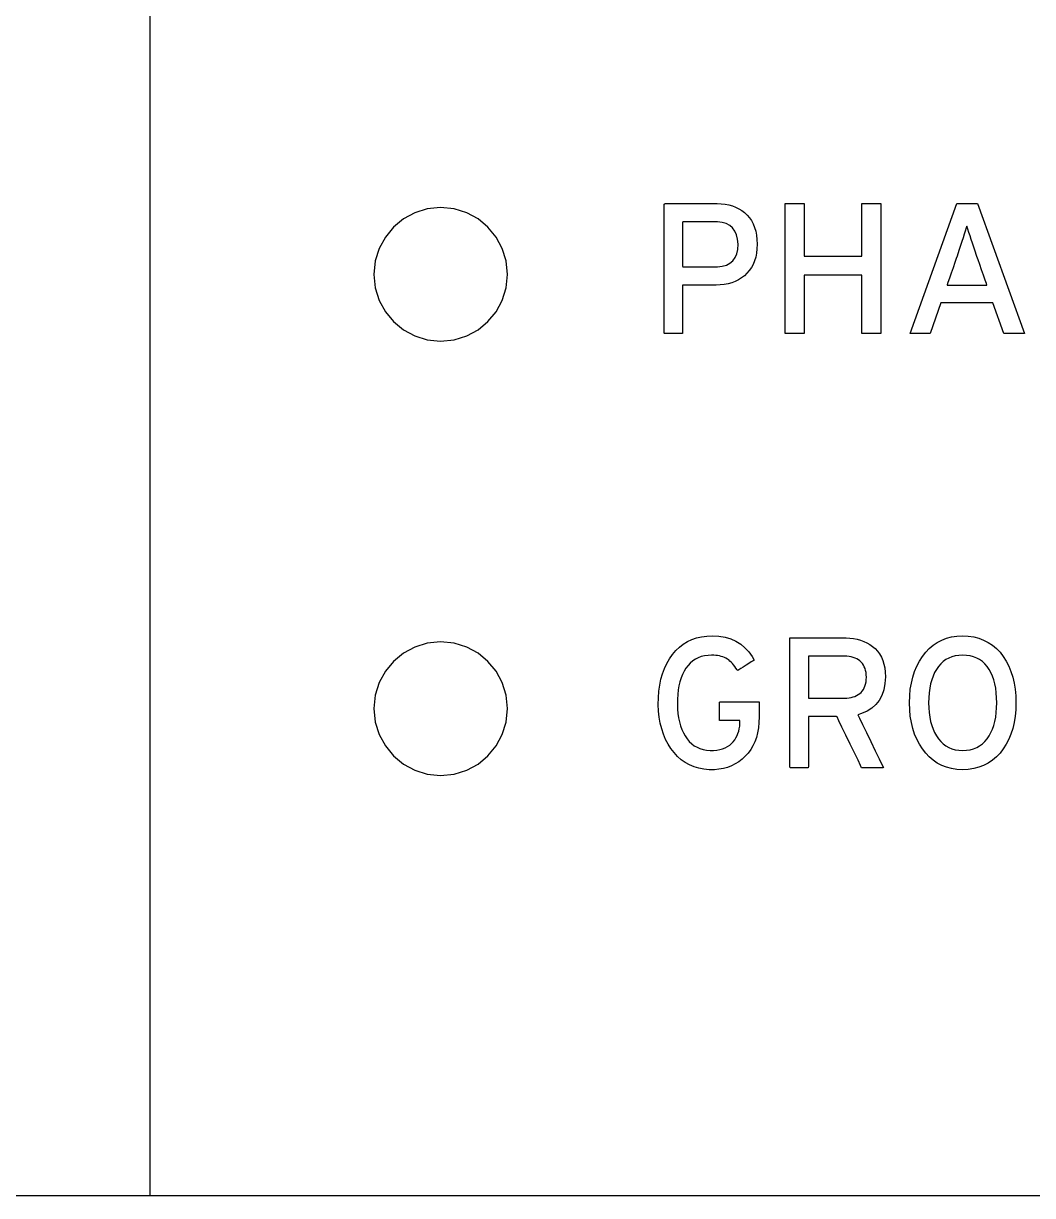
# Model space of a CAD drawing. Extents: x 1 to 47.7, y 0.2 to 35.
# Drawn here: x 11.508 to 12.263, y 8.999 to 9.877 of the extents above; entities that cross this region are included whole.
import ezdxf

# ---------------------------------------------------------------- set-up
doc = ezdxf.new("R2010")
doc.units = 0
doc.header["$MEASUREMENT"] = 0
doc.layers.add('4_2__5U__FRONT_PANEL_W_24_', color=7, linetype='CONTINUOUS')
doc.layers.add('5_1___24__TARGET_LEDS___12', color=7, linetype='CONTINUOUS')

msp = doc.modelspace()

# ---------------------------------------------------------------- linework, layer by layer
at = {"layer": '4_2__5U__FRONT_PANEL_W_24_'}
for points in [[(11.60224, 14.47452), (11.60224, 8.99937)], [(12.13544, 9.6445), (12.13544, 9.68811), (12.0921, 9.68811), (12.0921, 9.6445), (12.078, 9.6445), (12.078, 9.74168), (12.0921, 9.74168), (12.0921, 9.70234), (12.13544, 9.70234), (12.13544, 9.74168), (12.14954, 9.74168), (12.14954, 9.6445), (12.13544, 9.6445)], [(12.24164, 9.6445), (12.23351, 9.66756), (12.19458, 9.66756), (12.1865, 9.6445), (12.17139, 9.6445), (12.20638, 9.74168), (12.22184, 9.74168), (12.25724, 9.6445), (12.24164, 9.6445)], [(11.27682, 8.99937), (11.56025, 8.99937), (12.12988, 8.99937), (12.69952, 8.99937), (12.98294, 8.99937), (13.2647, 8.99937), (13.54423, 8.99937), (13.82097, 8.99937), (13.95812, 8.99937), (14.09437, 8.99937), (14.22964, 8.99937), (14.36387, 8.99937), (14.49698, 8.99937), (14.62891, 8.99937)]]:
    msp.add_lwpolyline(points, dxfattribs=at)
for points in [[(11.81996, 9.63874), (11.83004, 9.63975), (11.83943, 9.64267), (11.84793, 9.64728), (11.85533, 9.65339), (11.86144, 9.6608), (11.86605, 9.66929), (11.86897, 9.67868), (11.86999, 9.68876), (11.86897, 9.69884), (11.86605, 9.70822), (11.86144, 9.71671), (11.85533, 9.72411), (11.84793, 9.73022), (11.83943, 9.73482), (11.83004, 9.73774), (11.81996, 9.73875), (11.80989, 9.73774), (11.80051, 9.73482), (11.79202, 9.73022), (11.78462, 9.72411), (11.77853, 9.71671), (11.77392, 9.70822), (11.77101, 9.69884), (11.77, 9.68876), (11.77101, 9.67868), (11.77392, 9.66929), (11.77853, 9.6608), (11.78462, 9.65339), (11.79202, 9.64728), (11.80051, 9.64267), (11.80989, 9.63975)], [(12.05697, 9.71126), (12.05682, 9.70786), (12.05644, 9.70466), (12.05584, 9.70165), (12.05499, 9.69884), (12.05392, 9.69622), (12.05262, 9.6938), (12.05108, 9.69157), (12.04931, 9.68955), (12.04734, 9.68772), (12.04522, 9.6861), (12.04294, 9.68469), (12.04052, 9.6835), (12.03794, 9.68252), (12.03522, 9.68175), (12.03234, 9.68119), (12.02931, 9.68085), (12.02613, 9.68072), (12.02503, 9.68072), (12.0227, 9.68072), (12.01925, 9.68072), (12.01514, 9.68072), (12.01084, 9.68072), (12.00684, 9.68072), (12.00359, 9.68072), (12.00158, 9.68072), (12.00115, 9.68056), (12.00115, 9.67835), (12.00115, 9.67411), (12.00115, 9.66851), (12.00115, 9.66226), (12.00115, 9.65604), (12.00115, 9.65056), (12.00115, 9.6465), (12.00115, 9.64457), (12.00083, 9.6445), (11.99961, 9.6445), (11.99773, 9.6445), (11.99545, 9.6445), (11.99304, 9.6445), (11.99076, 9.6445), (11.98887, 9.6445), (11.98765, 9.6445), (11.98733, 9.64469), (11.98733, 9.64988), (11.98733, 9.66076), (11.98733, 9.67547), (11.98733, 9.69214), (11.98733, 9.70892), (11.98733, 9.72394), (11.98733, 9.73533), (11.98733, 9.74125), (11.98801, 9.74168), (11.99123, 9.74168), (11.99642, 9.74168), (12.00283, 9.74168), (12.0097, 9.74168), (12.01627, 9.74168), (12.0218, 9.74168), (12.02552, 9.74168), (12.02705, 9.74168), (12.03008, 9.74155), (12.03298, 9.74122), (12.03574, 9.74069), (12.03836, 9.73995), (12.04084, 9.73901), (12.04319, 9.73787), (12.04541, 9.73652), (12.04749, 9.73497), (12.04943, 9.73318), (12.05117, 9.73117), (12.05268, 9.72895), (12.05397, 9.72652), (12.05502, 9.72389), (12.05585, 9.72104), (12.05645, 9.71799), (12.05682, 9.71473)], [(12.0426, 9.71126), (12.04228, 9.71506), (12.0415, 9.71838), (12.04026, 9.7212), (12.03856, 9.72353), (12.03641, 9.72537), (12.0338, 9.72673), (12.03073, 9.72759), (12.02721, 9.72797), (12.02577, 9.72799), (12.02333, 9.72799), (12.01961, 9.72799), (12.01519, 9.72799), (12.01059, 9.72799), (12.00639, 9.72799), (12.00311, 9.72799), (12.00133, 9.72799), (12.00115, 9.72747), (12.00115, 9.72465), (12.00115, 9.72), (12.00115, 9.71425), (12.00115, 9.70814), (12.00115, 9.70239), (12.00115, 9.69774), (12.00115, 9.69492), (12.00133, 9.6944), (12.00311, 9.6944), (12.00639, 9.6944), (12.01059, 9.6944), (12.01519, 9.6944), (12.01961, 9.6944), (12.02333, 9.6944), (12.02577, 9.6944), (12.02723, 9.69443), (12.03083, 9.69483), (12.03395, 9.69572), (12.0366, 9.6971), (12.03876, 9.69896), (12.04044, 9.70131), (12.04164, 9.70414), (12.04236, 9.70746)], [(12.22122, 9.70296), (12.22014, 9.70615), (12.21911, 9.70921), (12.21813, 9.71215), (12.21721, 9.71496), (12.21634, 9.71764), (12.21552, 9.72018), (12.21475, 9.7226), (12.21403, 9.72489), (12.21339, 9.72356), (12.21269, 9.72121), (12.21194, 9.71872), (12.21112, 9.71608), (12.21024, 9.71331), (12.2093, 9.71039), (12.2083, 9.70734), (12.20723, 9.70414), (12.20667, 9.70248), (12.20602, 9.70061), (12.20495, 9.69753), (12.20363, 9.69372), (12.20222, 9.68967), (12.20089, 9.68586), (12.19982, 9.68278), (12.19917, 9.68091), (12.19926, 9.68057), (12.20138, 9.68057), (12.20526, 9.68057), (12.21024, 9.68057), (12.21569, 9.68057), (12.22093, 9.68057), (12.22533, 9.68057), (12.22823, 9.68057), (12.22902, 9.68061), (12.22858, 9.68187), (12.22765, 9.68454), (12.22639, 9.68814), (12.22498, 9.69217), (12.22359, 9.69616), (12.22239, 9.69961), (12.22154, 9.70204)], [(11.81996, 9.31376), (11.83004, 9.31477), (11.83943, 9.31769), (11.84793, 9.3223), (11.85533, 9.32841), (11.86144, 9.33582), (11.86605, 9.34431), (11.86897, 9.3537), (11.86999, 9.36378), (11.86897, 9.37386), (11.86605, 9.38324), (11.86144, 9.39173), (11.85533, 9.39913), (11.84793, 9.40524), (11.83943, 9.40985), (11.83004, 9.41276), (11.81996, 9.41377), (11.80989, 9.41276), (11.80051, 9.40985), (11.79202, 9.40524), (11.78462, 9.39913), (11.77853, 9.39173), (11.77392, 9.38324), (11.77101, 9.37386), (11.77, 9.36378), (11.77101, 9.3537), (11.77392, 9.34431), (11.77853, 9.33582), (11.78462, 9.32841), (11.79202, 9.3223), (11.80051, 9.31769), (11.80989, 9.31477)], [(12.05846, 9.35756), (12.0583, 9.35339), (12.0579, 9.34945), (12.05724, 9.34572), (12.05634, 9.34223), (12.05518, 9.33895), (12.05377, 9.33591), (12.05211, 9.33308), (12.0502, 9.33048), (12.04805, 9.32809), (12.04572, 9.32592), (12.04322, 9.32401), (12.04057, 9.32236), (12.03775, 9.32097), (12.03477, 9.31984), (12.03164, 9.31898), (12.02834, 9.31838), (12.02488, 9.31804), (12.02108, 9.31801), (12.01707, 9.3184), (12.01327, 9.31913), (12.00967, 9.32021), (12.00628, 9.32163), (12.0031, 9.32341), (12.00013, 9.32553), (11.99736, 9.328), (11.9948, 9.33082), (11.99241, 9.33392), (11.99026, 9.33724), (11.98838, 9.34078), (11.98678, 9.34456), (11.98545, 9.34857), (11.98439, 9.35281), (11.98361, 9.35729), (11.9831, 9.36199), (11.98287, 9.36693), (11.98296, 9.37197), (11.98333, 9.3768), (11.98398, 9.38139), (11.98491, 9.38576), (11.98611, 9.38991), (11.98758, 9.39382), (11.98933, 9.39751), (11.99135, 9.40097), (11.99364, 9.40421), (11.99611, 9.40715), (11.99878, 9.40974), (12.00166, 9.41199), (12.00475, 9.4139), (12.00804, 9.41546), (12.01153, 9.41668), (12.01524, 9.41755), (12.01915, 9.41808), (12.0234, 9.41825), (12.02833, 9.41792), (12.03292, 9.41714), (12.03717, 9.41589), (12.04106, 9.41418), (12.04461, 9.41201), (12.04781, 9.40938), (12.05067, 9.40628), (12.05318, 9.40273), (12.05461, 9.40007), (12.0539, 9.39962), (12.05252, 9.39873), (12.05069, 9.39756), (12.04863, 9.39624), (12.04656, 9.39491), (12.04468, 9.3937), (12.04323, 9.39277), (12.04241, 9.39224), (12.04188, 9.39288), (12.04107, 9.39416), (12.04022, 9.39536), (12.03935, 9.39648), (12.03846, 9.39752), (12.03754, 9.39849), (12.0366, 9.39937), (12.03563, 9.40018), (12.03463, 9.4009), (12.03358, 9.40151), (12.03246, 9.40203), (12.03127, 9.40248), (12.03002, 9.40286), (12.02871, 9.40318), (12.02733, 9.40343), (12.02589, 9.4036), (12.02438, 9.40371), (12.0228, 9.40375), (12.02018, 9.40363), (12.01758, 9.40326), (12.01514, 9.40266), (12.01285, 9.40183), (12.01071, 9.40076), (12.00872, 9.39945), (12.00688, 9.3979), (12.00519, 9.39612), (12.00365, 9.3941), (12.00226, 9.39183), (12.00104, 9.38938), (11.99998, 9.38674), (11.9991, 9.38392), (11.99839, 9.38092), (11.99784, 9.37773), (11.99747, 9.37435), (11.99726, 9.3708), (11.99723, 9.36708), (11.99736, 9.36349), (11.99766, 9.36008), (11.99813, 9.35685), (11.99877, 9.3538), (11.99959, 9.35093), (12.00057, 9.34824), (12.00171, 9.34573), (12.00303, 9.3434), (12.00451, 9.34122), (12.00614, 9.33925), (12.00791, 9.33752), (12.00984, 9.33605), (12.01192, 9.33483), (12.01414, 9.33387), (12.01652, 9.33315), (12.01905, 9.33269), (12.02174, 9.33248), (12.02436, 9.33253), (12.02676, 9.33277), (12.02901, 9.33317), (12.03109, 9.33373), (12.03301, 9.33446), (12.03476, 9.33535), (12.03636, 9.3364), (12.03779, 9.33762), (12.03906, 9.339), (12.04013, 9.34047), (12.04106, 9.34201), (12.04187, 9.34361), (12.04255, 9.34527), (12.04311, 9.34699), (12.04355, 9.34877), (12.04385, 9.35061), (12.04404, 9.35251), (12.04409, 9.35438), (12.04409, 9.3544), (12.04409, 9.35444), (12.04409, 9.3545), (12.04409, 9.35456), (12.04409, 9.35463), (12.04409, 9.3547), (12.04409, 9.35475), (12.04409, 9.35478), (12.04406, 9.35479), (12.04327, 9.35479), (12.04162, 9.35479), (12.03939, 9.35479), (12.03684, 9.35479), (12.03425, 9.35479), (12.03188, 9.35479), (12.03001, 9.35479), (12.0289, 9.35479), (12.02871, 9.35489), (12.02871, 9.35577), (12.02871, 9.35739), (12.02871, 9.35949), (12.02871, 9.36183), (12.02871, 9.36416), (12.02871, 9.36624), (12.02871, 9.36783), (12.02871, 9.36867), (12.02913, 9.36875), (12.03136, 9.36875), (12.03504, 9.36875), (12.03965, 9.36875), (12.04467, 9.36875), (12.04958, 9.36875), (12.05386, 9.36875), (12.05698, 9.36875), (12.05842, 9.36875), (12.05846, 9.36848), (12.05846, 9.36752), (12.05846, 9.36606), (12.05846, 9.36428), (12.05846, 9.36238), (12.05846, 9.36057), (12.05846, 9.35903), (12.05846, 9.35796)], [(12.15299, 9.38764), (12.15264, 9.38249), (12.15174, 9.37782), (12.15032, 9.37364), (12.14835, 9.36995), (12.14586, 9.36675), (12.14282, 9.36404), (12.13926, 9.36182), (12.13516, 9.36009), (12.13237, 9.35903), (12.13356, 9.35658), (12.1358, 9.35194), (12.13875, 9.34586), (12.14203, 9.33907), (12.1453, 9.33231), (12.1482, 9.32632), (12.15036, 9.32185), (12.15143, 9.31964), (12.15116, 9.31952), (12.1498, 9.31952), (12.14764, 9.31952), (12.14501, 9.31952), (12.14219, 9.31952), (12.1395, 9.31952), (12.13724, 9.31952), (12.1357, 9.31952), (12.13519, 9.31953), (12.13438, 9.3212), (12.13245, 9.32519), (12.12974, 9.33077), (12.12661, 9.33723), (12.1234, 9.34386), (12.12046, 9.34992), (12.11813, 9.35472), (12.11676, 9.35754), (12.11638, 9.35798), (12.11494, 9.35798), (12.11237, 9.35798), (12.10906, 9.35798), (12.10541, 9.35798), (12.10182, 9.35798), (12.09867, 9.35798), (12.09637, 9.35798), (12.09531, 9.35798), (12.09528, 9.35701), (12.09528, 9.35358), (12.09528, 9.34837), (12.09528, 9.34207), (12.09528, 9.33542), (12.09528, 9.32913), (12.09528, 9.32391), (12.09528, 9.32049), (12.09526, 9.31952), (12.09458, 9.31952), (12.09308, 9.31952), (12.09104, 9.31952), (12.0887, 9.31952), (12.08633, 9.31952), (12.08418, 9.31952), (12.08251, 9.31952), (12.08157, 9.31952), (12.08146, 9.32063), (12.08146, 9.32774), (12.08146, 9.33987), (12.08146, 9.35521), (12.08146, 9.37194), (12.08146, 9.38827), (12.08146, 9.40237), (12.08146, 9.41244), (12.08146, 9.41667), (12.08274, 9.4167), (12.08662, 9.4167), (12.09236, 9.4167), (12.09917, 9.4167), (12.10631, 9.4167), (12.11299, 9.4167), (12.11844, 9.4167), (12.12191, 9.4167), (12.12354, 9.41669), (12.12642, 9.41655), (12.12918, 9.41622), (12.13183, 9.41571), (12.13437, 9.41501), (12.1368, 9.41412), (12.13911, 9.41305), (12.14132, 9.41179), (12.14341, 9.41035), (12.14538, 9.40869), (12.14714, 9.40681), (12.14867, 9.40472), (12.14996, 9.40241), (12.15103, 9.39989), (12.15187, 9.39715), (12.15248, 9.39419), (12.15285, 9.39102)], [(12.25072, 9.36814), (12.25055, 9.36297), (12.25008, 9.35805), (12.24934, 9.35338), (12.2483, 9.34895), (12.24697, 9.34478), (12.24536, 9.34085), (12.24346, 9.33718), (12.24127, 9.33375), (12.23879, 9.33055), (12.23605, 9.32767), (12.23309, 9.32516), (12.22992, 9.32303), (12.22653, 9.32127), (12.22292, 9.31988), (12.21909, 9.31887), (12.21505, 9.31823), (12.21079, 9.31796), (12.20655, 9.31823), (12.20254, 9.31887), (12.19875, 9.31988), (12.19518, 9.32127), (12.19184, 9.32303), (12.18872, 9.32516), (12.18582, 9.32767), (12.18314, 9.33055), (12.18065, 9.33375), (12.17841, 9.33718), (12.17646, 9.34085), (12.17481, 9.34478), (12.17346, 9.34895), (12.17239, 9.35338), (12.17163, 9.35805), (12.17116, 9.36297), (12.17098, 9.36814), (12.17116, 9.37332), (12.17163, 9.37825), (12.17239, 9.38294), (12.17346, 9.38738), (12.17481, 9.39158), (12.17646, 9.39554), (12.17841, 9.39925), (12.18065, 9.40272), (12.18314, 9.40592), (12.18582, 9.40875), (12.18872, 9.41122), (12.19184, 9.41332), (12.19518, 9.41505), (12.19875, 9.4164), (12.20254, 9.41739), (12.20655, 9.41801), (12.21079, 9.41826), (12.21505, 9.41801), (12.21909, 9.41739), (12.22292, 9.4164), (12.22653, 9.41505), (12.22992, 9.41332), (12.23309, 9.41122), (12.23605, 9.40875), (12.23879, 9.40592), (12.24127, 9.40272), (12.24346, 9.39925), (12.24536, 9.39554), (12.24697, 9.39158), (12.2483, 9.38738), (12.24934, 9.38294), (12.25008, 9.37825), (12.25055, 9.37332)], [(12.23636, 9.36814), (12.23627, 9.37196), (12.236, 9.37558), (12.23555, 9.37901), (12.23493, 9.38224), (12.23413, 9.38526), (12.23315, 9.38809), (12.23199, 9.39073), (12.23065, 9.39316), (12.22913, 9.39537), (12.22742, 9.39731), (12.22556, 9.39899), (12.22352, 9.40042), (12.22131, 9.40159), (12.21893, 9.40251), (12.21639, 9.40318), (12.21367, 9.40359), (12.21079, 9.40375), (12.20796, 9.40359), (12.20529, 9.40318), (12.20279, 9.40251), (12.20045, 9.40159), (12.19827, 9.40042), (12.19626, 9.39899), (12.1944, 9.39731), (12.19271, 9.39537), (12.19117, 9.39316), (12.18981, 9.39073), (12.18862, 9.38809), (12.18762, 9.38526), (12.1868, 9.38224), (12.18616, 9.37901), (12.18571, 9.37558), (12.18543, 9.37196), (12.18534, 9.36814), (12.18543, 9.36437), (12.18571, 9.36079), (12.18616, 9.35741), (12.1868, 9.35422), (12.18762, 9.35122), (12.18862, 9.34841), (12.18981, 9.3458), (12.19117, 9.34339), (12.19271, 9.34113), (12.1944, 9.3391), (12.19626, 9.33734), (12.19827, 9.33585), (12.20045, 9.33463), (12.20279, 9.33368), (12.20529, 9.33301), (12.20796, 9.3326), (12.21079, 9.33247), (12.21367, 9.3326), (12.21639, 9.33301), (12.21893, 9.33368), (12.22131, 9.33463), (12.22352, 9.33585), (12.22556, 9.33734), (12.22742, 9.3391), (12.22913, 9.34113), (12.23065, 9.34339), (12.23199, 9.3458), (12.23315, 9.34841), (12.23413, 9.35122), (12.23493, 9.35422), (12.23555, 9.35741), (12.236, 9.36079), (12.23627, 9.36437)], [(12.13877, 9.38723), (12.13868, 9.38903), (12.13847, 9.39072), (12.13815, 9.3923), (12.13772, 9.39377), (12.13717, 9.39512), (12.13651, 9.39637), (12.13574, 9.3975), (12.13484, 9.39852), (12.13384, 9.39946), (12.13273, 9.40031), (12.13153, 9.40104), (12.13025, 9.40165), (12.12887, 9.40215), (12.12741, 9.40254), (12.12585, 9.40281), (12.12421, 9.40297), (12.12271, 9.40301), (12.12136, 9.40301), (12.11831, 9.40301), (12.11413, 9.40301), (12.10936, 9.40301), (12.10455, 9.40301), (12.10024, 9.40301), (12.097, 9.40301), (12.09538, 9.40301), (12.09528, 9.40237), (12.09528, 9.39965), (12.09528, 9.39535), (12.09528, 9.39011), (12.09528, 9.38456), (12.09528, 9.37932), (12.09528, 9.37503), (12.09528, 9.3723), (12.09538, 9.37166), (12.097, 9.37166), (12.10024, 9.37166), (12.10455, 9.37166), (12.10936, 9.37166), (12.11413, 9.37166), (12.11831, 9.37166), (12.12136, 9.37166), (12.12271, 9.37166), (12.12419, 9.3717), (12.12581, 9.37185), (12.12734, 9.37211), (12.12878, 9.37248), (12.13014, 9.37295), (12.13142, 9.37354), (12.13261, 9.37423), (12.13371, 9.37503), (12.13473, 9.37593), (12.13565, 9.37695), (12.13645, 9.37807), (12.13713, 9.37931), (12.13769, 9.38067), (12.13814, 9.38214), (12.13847, 9.38372), (12.13867, 9.38542)]]:
    msp.add_lwpolyline(points, close=True, dxfattribs=at)
at = {"layer": '5_1___24__TARGET_LEDS___12'}
for points in [[(11.60224, 14.47452), (11.60224, 8.99937)], [(12.13544, 9.6445), (12.13544, 9.68811), (12.0921, 9.68811), (12.0921, 9.6445), (12.078, 9.6445), (12.078, 9.74168), (12.0921, 9.74168), (12.0921, 9.70234), (12.13544, 9.70234), (12.13544, 9.74168), (12.14954, 9.74168), (12.14954, 9.6445), (12.13544, 9.6445)], [(12.24164, 9.6445), (12.23351, 9.66756), (12.19458, 9.66756), (12.1865, 9.6445), (12.17139, 9.6445), (12.20638, 9.74168), (12.22184, 9.74168), (12.25724, 9.6445), (12.24164, 9.6445)], [(11.4688, 8.99937), (11.62676, 8.99937), (11.94447, 8.99937), (12.26407, 8.99937), (12.90641, 8.99937), (13.54875, 8.99937), (13.86835, 8.99937), (14.18607, 8.99937), (14.34402, 8.99937), (14.50127, 8.99937), (14.65774, 8.99937)]]:
    msp.add_lwpolyline(points, dxfattribs=at)
for points in [[(11.81996, 9.63874), (11.83004, 9.63975), (11.83943, 9.64267), (11.84793, 9.64728), (11.85533, 9.65339), (11.86144, 9.6608), (11.86605, 9.66929), (11.86897, 9.67868), (11.86999, 9.68876), (11.86897, 9.69884), (11.86605, 9.70822), (11.86144, 9.71671), (11.85533, 9.72411), (11.84793, 9.73022), (11.83943, 9.73482), (11.83004, 9.73774), (11.81996, 9.73875), (11.80989, 9.73774), (11.80051, 9.73482), (11.79202, 9.73022), (11.78462, 9.72411), (11.77853, 9.71671), (11.77392, 9.70822), (11.77101, 9.69884), (11.77, 9.68876), (11.77101, 9.67868), (11.77392, 9.66929), (11.77853, 9.6608), (11.78462, 9.65339), (11.79202, 9.64728), (11.80051, 9.64267), (11.80989, 9.63975)], [(12.05697, 9.71126), (12.05682, 9.70786), (12.05644, 9.70466), (12.05584, 9.70165), (12.05499, 9.69884), (12.05392, 9.69622), (12.05262, 9.6938), (12.05108, 9.69157), (12.04931, 9.68955), (12.04734, 9.68772), (12.04522, 9.6861), (12.04294, 9.68469), (12.04052, 9.6835), (12.03794, 9.68252), (12.03522, 9.68175), (12.03234, 9.68119), (12.02931, 9.68085), (12.02613, 9.68072), (12.02503, 9.68072), (12.0227, 9.68072), (12.01925, 9.68072), (12.01514, 9.68072), (12.01084, 9.68072), (12.00684, 9.68072), (12.00359, 9.68072), (12.00158, 9.68072), (12.00115, 9.68056), (12.00115, 9.67835), (12.00115, 9.67411), (12.00115, 9.66851), (12.00115, 9.66226), (12.00115, 9.65604), (12.00115, 9.65056), (12.00115, 9.6465), (12.00115, 9.64457), (12.00083, 9.6445), (11.99961, 9.6445), (11.99773, 9.6445), (11.99545, 9.6445), (11.99304, 9.6445), (11.99076, 9.6445), (11.98887, 9.6445), (11.98765, 9.6445), (11.98733, 9.64469), (11.98733, 9.64988), (11.98733, 9.66076), (11.98733, 9.67547), (11.98733, 9.69214), (11.98733, 9.70892), (11.98733, 9.72394), (11.98733, 9.73533), (11.98733, 9.74125), (11.98801, 9.74168), (11.99123, 9.74168), (11.99642, 9.74168), (12.00283, 9.74168), (12.0097, 9.74168), (12.01627, 9.74168), (12.0218, 9.74168), (12.02552, 9.74168), (12.02705, 9.74168), (12.03008, 9.74155), (12.03298, 9.74122), (12.03574, 9.74069), (12.03836, 9.73995), (12.04084, 9.73901), (12.04319, 9.73787), (12.04541, 9.73652), (12.04749, 9.73497), (12.04943, 9.73318), (12.05117, 9.73117), (12.05268, 9.72895), (12.05397, 9.72652), (12.05502, 9.72389), (12.05585, 9.72104), (12.05645, 9.71799), (12.05682, 9.71473)], [(12.0426, 9.71126), (12.04228, 9.71506), (12.0415, 9.71838), (12.04026, 9.7212), (12.03856, 9.72353), (12.03641, 9.72537), (12.0338, 9.72673), (12.03073, 9.72759), (12.02721, 9.72797), (12.02577, 9.72799), (12.02333, 9.72799), (12.01961, 9.72799), (12.01519, 9.72799), (12.01059, 9.72799), (12.00639, 9.72799), (12.00311, 9.72799), (12.00133, 9.72799), (12.00115, 9.72747), (12.00115, 9.72465), (12.00115, 9.72), (12.00115, 9.71425), (12.00115, 9.70814), (12.00115, 9.70239), (12.00115, 9.69774), (12.00115, 9.69492), (12.00133, 9.6944), (12.00311, 9.6944), (12.00639, 9.6944), (12.01059, 9.6944), (12.01519, 9.6944), (12.01961, 9.6944), (12.02333, 9.6944), (12.02577, 9.6944), (12.02723, 9.69443), (12.03083, 9.69483), (12.03395, 9.69572), (12.0366, 9.6971), (12.03876, 9.69896), (12.04044, 9.70131), (12.04164, 9.70414), (12.04236, 9.70746)], [(12.22122, 9.70296), (12.22014, 9.70615), (12.21911, 9.70921), (12.21813, 9.71215), (12.21721, 9.71496), (12.21634, 9.71764), (12.21552, 9.72018), (12.21475, 9.7226), (12.21403, 9.72489), (12.21339, 9.72356), (12.21269, 9.72121), (12.21194, 9.71872), (12.21112, 9.71608), (12.21024, 9.71331), (12.2093, 9.71039), (12.2083, 9.70734), (12.20723, 9.70414), (12.20667, 9.70248), (12.20602, 9.70061), (12.20495, 9.69753), (12.20363, 9.69372), (12.20222, 9.68967), (12.20089, 9.68586), (12.19982, 9.68278), (12.19917, 9.68091), (12.19926, 9.68057), (12.20138, 9.68057), (12.20526, 9.68057), (12.21024, 9.68057), (12.21569, 9.68057), (12.22093, 9.68057), (12.22533, 9.68057), (12.22823, 9.68057), (12.22902, 9.68061), (12.22858, 9.68187), (12.22765, 9.68454), (12.22639, 9.68814), (12.22498, 9.69217), (12.22359, 9.69616), (12.22239, 9.69961), (12.22154, 9.70204)], [(11.81996, 9.31376), (11.83004, 9.31477), (11.83943, 9.31769), (11.84793, 9.3223), (11.85533, 9.32841), (11.86144, 9.33582), (11.86605, 9.34431), (11.86897, 9.3537), (11.86999, 9.36378), (11.86897, 9.37386), (11.86605, 9.38324), (11.86144, 9.39173), (11.85533, 9.39913), (11.84793, 9.40524), (11.83943, 9.40985), (11.83004, 9.41276), (11.81996, 9.41377), (11.80989, 9.41276), (11.80051, 9.40985), (11.79202, 9.40524), (11.78462, 9.39913), (11.77853, 9.39173), (11.77392, 9.38324), (11.77101, 9.37386), (11.77, 9.36378), (11.77101, 9.3537), (11.77392, 9.34431), (11.77853, 9.33582), (11.78462, 9.32841), (11.79202, 9.3223), (11.80051, 9.31769), (11.80989, 9.31477)], [(12.05846, 9.35756), (12.0583, 9.35339), (12.0579, 9.34945), (12.05724, 9.34572), (12.05634, 9.34223), (12.05518, 9.33895), (12.05377, 9.33591), (12.05211, 9.33308), (12.0502, 9.33048), (12.04805, 9.32809), (12.04572, 9.32592), (12.04322, 9.32401), (12.04057, 9.32236), (12.03775, 9.32097), (12.03477, 9.31984), (12.03164, 9.31898), (12.02834, 9.31838), (12.02488, 9.31804), (12.02108, 9.31801), (12.01707, 9.3184), (12.01327, 9.31913), (12.00967, 9.32021), (12.00628, 9.32163), (12.0031, 9.32341), (12.00013, 9.32553), (11.99736, 9.328), (11.9948, 9.33082), (11.99241, 9.33392), (11.99026, 9.33724), (11.98838, 9.34078), (11.98678, 9.34456), (11.98545, 9.34857), (11.98439, 9.35281), (11.98361, 9.35729), (11.9831, 9.36199), (11.98287, 9.36693), (11.98296, 9.37197), (11.98333, 9.3768), (11.98398, 9.38139), (11.98491, 9.38576), (11.98611, 9.38991), (11.98758, 9.39382), (11.98933, 9.39751), (11.99135, 9.40097), (11.99364, 9.40421), (11.99611, 9.40715), (11.99878, 9.40974), (12.00166, 9.41199), (12.00475, 9.4139), (12.00804, 9.41546), (12.01153, 9.41668), (12.01524, 9.41755), (12.01915, 9.41808), (12.0234, 9.41825), (12.02833, 9.41792), (12.03292, 9.41714), (12.03717, 9.41589), (12.04106, 9.41418), (12.04461, 9.41201), (12.04781, 9.40938), (12.05067, 9.40628), (12.05318, 9.40273), (12.05461, 9.40007), (12.0539, 9.39962), (12.05252, 9.39873), (12.05069, 9.39756), (12.04863, 9.39624), (12.04656, 9.39491), (12.04468, 9.3937), (12.04323, 9.39277), (12.04241, 9.39224), (12.04188, 9.39288), (12.04107, 9.39416), (12.04022, 9.39536), (12.03935, 9.39648), (12.03846, 9.39752), (12.03754, 9.39849), (12.0366, 9.39937), (12.03563, 9.40018), (12.03463, 9.4009), (12.03358, 9.40151), (12.03246, 9.40203), (12.03127, 9.40248), (12.03002, 9.40286), (12.02871, 9.40318), (12.02733, 9.40343), (12.02589, 9.4036), (12.02438, 9.40371), (12.0228, 9.40375), (12.02018, 9.40363), (12.01758, 9.40326), (12.01514, 9.40266), (12.01285, 9.40183), (12.01071, 9.40076), (12.00872, 9.39945), (12.00688, 9.3979), (12.00519, 9.39612), (12.00365, 9.3941), (12.00226, 9.39183), (12.00104, 9.38938), (11.99998, 9.38674), (11.9991, 9.38392), (11.99839, 9.38092), (11.99784, 9.37773), (11.99747, 9.37435), (11.99726, 9.3708), (11.99723, 9.36708), (11.99736, 9.36349), (11.99766, 9.36008), (11.99813, 9.35685), (11.99877, 9.3538), (11.99959, 9.35093), (12.00057, 9.34824), (12.00171, 9.34573), (12.00303, 9.3434), (12.00451, 9.34122), (12.00614, 9.33925), (12.00791, 9.33752), (12.00984, 9.33605), (12.01192, 9.33483), (12.01414, 9.33387), (12.01652, 9.33315), (12.01905, 9.33269), (12.02174, 9.33248), (12.02436, 9.33253), (12.02676, 9.33277), (12.02901, 9.33317), (12.03109, 9.33373), (12.03301, 9.33446), (12.03476, 9.33535), (12.03636, 9.3364), (12.03779, 9.33762), (12.03906, 9.339), (12.04013, 9.34047), (12.04106, 9.34201), (12.04187, 9.34361), (12.04255, 9.34527), (12.04311, 9.34699), (12.04355, 9.34877), (12.04385, 9.35061), (12.04404, 9.35251), (12.04409, 9.35438), (12.04409, 9.3544), (12.04409, 9.35444), (12.04409, 9.3545), (12.04409, 9.35456), (12.04409, 9.35463), (12.04409, 9.3547), (12.04409, 9.35475), (12.04409, 9.35478), (12.04406, 9.35479), (12.04327, 9.35479), (12.04162, 9.35479), (12.03939, 9.35479), (12.03684, 9.35479), (12.03425, 9.35479), (12.03188, 9.35479), (12.03001, 9.35479), (12.0289, 9.35479), (12.02871, 9.35489), (12.02871, 9.35577), (12.02871, 9.35739), (12.02871, 9.35949), (12.02871, 9.36183), (12.02871, 9.36416), (12.02871, 9.36624), (12.02871, 9.36783), (12.02871, 9.36867), (12.02913, 9.36875), (12.03136, 9.36875), (12.03504, 9.36875), (12.03965, 9.36875), (12.04467, 9.36875), (12.04958, 9.36875), (12.05386, 9.36875), (12.05698, 9.36875), (12.05842, 9.36875), (12.05846, 9.36848), (12.05846, 9.36752), (12.05846, 9.36606), (12.05846, 9.36428), (12.05846, 9.36238), (12.05846, 9.36057), (12.05846, 9.35903), (12.05846, 9.35796)], [(12.15299, 9.38764), (12.15264, 9.38249), (12.15174, 9.37782), (12.15032, 9.37364), (12.14835, 9.36995), (12.14586, 9.36675), (12.14282, 9.36404), (12.13926, 9.36182), (12.13516, 9.36009), (12.13237, 9.35903), (12.13356, 9.35658), (12.1358, 9.35194), (12.13875, 9.34586), (12.14203, 9.33907), (12.1453, 9.33231), (12.1482, 9.32632), (12.15036, 9.32185), (12.15143, 9.31964), (12.15116, 9.31952), (12.1498, 9.31952), (12.14764, 9.31952), (12.14501, 9.31952), (12.14219, 9.31952), (12.1395, 9.31952), (12.13724, 9.31952), (12.1357, 9.31952), (12.13519, 9.31953), (12.13438, 9.3212), (12.13245, 9.32519), (12.12974, 9.33077), (12.12661, 9.33723), (12.1234, 9.34386), (12.12046, 9.34992), (12.11813, 9.35472), (12.11676, 9.35754), (12.11638, 9.35798), (12.11494, 9.35798), (12.11237, 9.35798), (12.10906, 9.35798), (12.10541, 9.35798), (12.10182, 9.35798), (12.09867, 9.35798), (12.09637, 9.35798), (12.09531, 9.35798), (12.09528, 9.35701), (12.09528, 9.35358), (12.09528, 9.34837), (12.09528, 9.34207), (12.09528, 9.33542), (12.09528, 9.32913), (12.09528, 9.32391), (12.09528, 9.32049), (12.09526, 9.31952), (12.09458, 9.31952), (12.09308, 9.31952), (12.09104, 9.31952), (12.0887, 9.31952), (12.08633, 9.31952), (12.08418, 9.31952), (12.08251, 9.31952), (12.08157, 9.31952), (12.08146, 9.32063), (12.08146, 9.32774), (12.08146, 9.33987), (12.08146, 9.35521), (12.08146, 9.37194), (12.08146, 9.38827), (12.08146, 9.40237), (12.08146, 9.41244), (12.08146, 9.41667), (12.08274, 9.4167), (12.08662, 9.4167), (12.09236, 9.4167), (12.09917, 9.4167), (12.10631, 9.4167), (12.11299, 9.4167), (12.11844, 9.4167), (12.12191, 9.4167), (12.12354, 9.41669), (12.12642, 9.41655), (12.12918, 9.41622), (12.13183, 9.41571), (12.13437, 9.41501), (12.1368, 9.41412), (12.13911, 9.41305), (12.14132, 9.41179), (12.14341, 9.41035), (12.14538, 9.40869), (12.14714, 9.40681), (12.14867, 9.40472), (12.14996, 9.40241), (12.15103, 9.39989), (12.15187, 9.39715), (12.15248, 9.39419), (12.15285, 9.39102)], [(12.25072, 9.36814), (12.25055, 9.36297), (12.25008, 9.35805), (12.24934, 9.35338), (12.2483, 9.34895), (12.24697, 9.34478), (12.24536, 9.34085), (12.24346, 9.33718), (12.24127, 9.33375), (12.23879, 9.33055), (12.23605, 9.32767), (12.23309, 9.32516), (12.22992, 9.32303), (12.22653, 9.32127), (12.22292, 9.31988), (12.21909, 9.31887), (12.21505, 9.31823), (12.21079, 9.31796), (12.20655, 9.31823), (12.20254, 9.31887), (12.19875, 9.31988), (12.19518, 9.32127), (12.19184, 9.32303), (12.18872, 9.32516), (12.18582, 9.32767), (12.18314, 9.33055), (12.18065, 9.33375), (12.17841, 9.33718), (12.17646, 9.34085), (12.17481, 9.34478), (12.17346, 9.34895), (12.17239, 9.35338), (12.17163, 9.35805), (12.17116, 9.36297), (12.17098, 9.36814), (12.17116, 9.37332), (12.17163, 9.37825), (12.17239, 9.38294), (12.17346, 9.38738), (12.17481, 9.39158), (12.17646, 9.39554), (12.17841, 9.39925), (12.18065, 9.40272), (12.18314, 9.40592), (12.18582, 9.40875), (12.18872, 9.41122), (12.19184, 9.41332), (12.19518, 9.41505), (12.19875, 9.4164), (12.20254, 9.41739), (12.20655, 9.41801), (12.21079, 9.41826), (12.21505, 9.41801), (12.21909, 9.41739), (12.22292, 9.4164), (12.22653, 9.41505), (12.22992, 9.41332), (12.23309, 9.41122), (12.23605, 9.40875), (12.23879, 9.40592), (12.24127, 9.40272), (12.24346, 9.39925), (12.24536, 9.39554), (12.24697, 9.39158), (12.2483, 9.38738), (12.24934, 9.38294), (12.25008, 9.37825), (12.25055, 9.37332)], [(12.23636, 9.36814), (12.23627, 9.37196), (12.236, 9.37558), (12.23555, 9.37901), (12.23493, 9.38224), (12.23413, 9.38526), (12.23315, 9.38809), (12.23199, 9.39073), (12.23065, 9.39316), (12.22913, 9.39537), (12.22742, 9.39731), (12.22556, 9.39899), (12.22352, 9.40042), (12.22131, 9.40159), (12.21893, 9.40251), (12.21639, 9.40318), (12.21367, 9.40359), (12.21079, 9.40375), (12.20796, 9.40359), (12.20529, 9.40318), (12.20279, 9.40251), (12.20045, 9.40159), (12.19827, 9.40042), (12.19626, 9.39899), (12.1944, 9.39731), (12.19271, 9.39537), (12.19117, 9.39316), (12.18981, 9.39073), (12.18862, 9.38809), (12.18762, 9.38526), (12.1868, 9.38224), (12.18616, 9.37901), (12.18571, 9.37558), (12.18543, 9.37196), (12.18534, 9.36814), (12.18543, 9.36437), (12.18571, 9.36079), (12.18616, 9.35741), (12.1868, 9.35422), (12.18762, 9.35122), (12.18862, 9.34841), (12.18981, 9.3458), (12.19117, 9.34339), (12.19271, 9.34113), (12.1944, 9.3391), (12.19626, 9.33734), (12.19827, 9.33585), (12.20045, 9.33463), (12.20279, 9.33368), (12.20529, 9.33301), (12.20796, 9.3326), (12.21079, 9.33247), (12.21367, 9.3326), (12.21639, 9.33301), (12.21893, 9.33368), (12.22131, 9.33463), (12.22352, 9.33585), (12.22556, 9.33734), (12.22742, 9.3391), (12.22913, 9.34113), (12.23065, 9.34339), (12.23199, 9.3458), (12.23315, 9.34841), (12.23413, 9.35122), (12.23493, 9.35422), (12.23555, 9.35741), (12.236, 9.36079), (12.23627, 9.36437)], [(12.13877, 9.38723), (12.13868, 9.38903), (12.13847, 9.39072), (12.13815, 9.3923), (12.13772, 9.39377), (12.13717, 9.39512), (12.13651, 9.39637), (12.13574, 9.3975), (12.13484, 9.39852), (12.13384, 9.39946), (12.13273, 9.40031), (12.13153, 9.40104), (12.13025, 9.40165), (12.12887, 9.40215), (12.12741, 9.40254), (12.12585, 9.40281), (12.12421, 9.40297), (12.12271, 9.40301), (12.12136, 9.40301), (12.11831, 9.40301), (12.11413, 9.40301), (12.10936, 9.40301), (12.10455, 9.40301), (12.10024, 9.40301), (12.097, 9.40301), (12.09538, 9.40301), (12.09528, 9.40237), (12.09528, 9.39965), (12.09528, 9.39535), (12.09528, 9.39011), (12.09528, 9.38456), (12.09528, 9.37932), (12.09528, 9.37503), (12.09528, 9.3723), (12.09538, 9.37166), (12.097, 9.37166), (12.10024, 9.37166), (12.10455, 9.37166), (12.10936, 9.37166), (12.11413, 9.37166), (12.11831, 9.37166), (12.12136, 9.37166), (12.12271, 9.37166), (12.12419, 9.3717), (12.12581, 9.37185), (12.12734, 9.37211), (12.12878, 9.37248), (12.13014, 9.37295), (12.13142, 9.37354), (12.13261, 9.37423), (12.13371, 9.37503), (12.13473, 9.37593), (12.13565, 9.37695), (12.13645, 9.37807), (12.13713, 9.37931), (12.13769, 9.38067), (12.13814, 9.38214), (12.13847, 9.38372), (12.13867, 9.38542)]]:
    msp.add_lwpolyline(points, close=True, dxfattribs=at)

doc.saveas('drawing.dxf')
